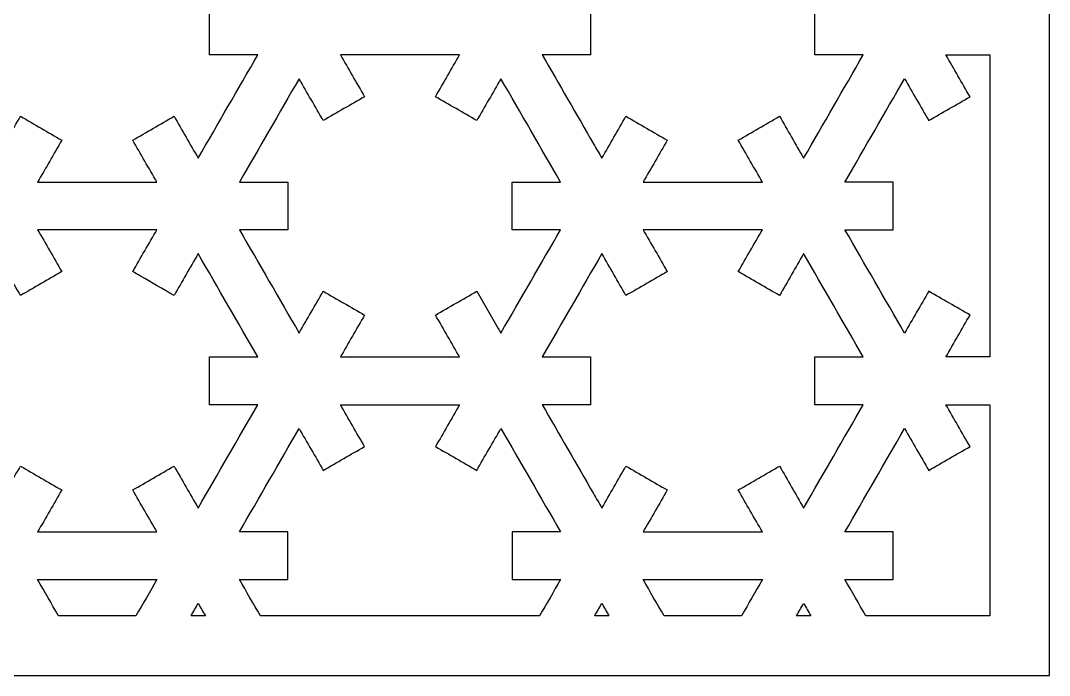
# Model space of a CAD drawing. Header units: centimetres. Extents: x 7.8 to 12.93, y -9 to -1.3.
# Drawn here: x 10.162 to 12.934, y -9 to -7.237 of the extents above; entities that cross this region are included whole.
import ezdxf

# ---------------------------------------------------------------- set-up
doc = ezdxf.new("R2010")
doc.units = ezdxf.units.CM
doc.header["$MEASUREMENT"] = 0
doc.layers.add('layer 1', color=7, linetype='Continuous')

msp = doc.modelspace()

# ---------------------------------------------------------------- linework, layer by layer
at = {"layer": 'layer 1', "color": 250, "lineweight": 30}
for points, knots in [([(7.80183, -9.00021), (7.80183, -6.43416), (7.80183, -3.86811), (7.80183, -1.30206), (7.80183, -1.30206), (9.51253, -1.30206), (11.22323, -1.30206), (12.93393, -1.30206), (12.93393, -1.30206), (12.93393, -3.86811), (12.93393, -6.43416), (12.93393, -9.00021), (12.93393, -9.00021), (11.22323, -9.00021), (9.51253, -9.00021), (7.80183, -9.00021)], [0, 0, 0, 0, 0.2, 0.2, 0.2, 0.2, 0.4, 0.4, 0.4, 0.4, 0.6, 0.6, 0.6, 0.6, 1, 1, 1, 1]), ([(10.48516, -6.98345), (10.51529, -7.00084), (10.54542, -7.01823), (10.57554, -7.03563), (10.57554, -7.03563), (10.59723, -6.99805), (10.61893, -6.96047), (10.64063, -6.92289), (10.64063, -6.92289), (10.69417, -7.01564), (10.74772, -7.10838), (10.80127, -7.20113), (10.80127, -7.20113), (10.75788, -7.20113), (10.71449, -7.20113), (10.6711, -7.20113), (10.6711, -7.20113), (10.6711, -7.20114), (10.6711, -7.20115), (10.6711, -7.20116), (10.6711, -7.20116), (10.6711, -7.24395), (10.6711, -7.28675), (10.6711, -7.32954), (10.6711, -7.32954), (10.6711, -7.32956), (10.6711, -7.32956), (10.6711, -7.32957), (10.6711, -7.32957), (10.71449, -7.32957), (10.75788, -7.32957), (10.80126, -7.32957), (10.80126, -7.32957), (10.74772, -7.42231), (10.69417, -7.51506), (10.64063, -7.6078), (10.64063, -7.6078), (10.61893, -7.57022), (10.59723, -7.53263), (10.57554, -7.49505), (10.57554, -7.49505), (10.53847, -7.51645), (10.5014, -7.53786), (10.46433, -7.55926), (10.46433, -7.55926), (10.46433, -7.55927), (10.46434, -7.55927), (10.46434, -7.55928), (10.46434, -7.55928), (10.46434, -7.55928), (10.46433, -7.55928), (10.46433, -7.55928), (10.46433, -7.55928), (10.48602, -7.59685), (10.50771, -7.63442), (10.5294, -7.67199), (10.5294, -7.67199), (10.42231, -7.67199), (10.31521, -7.67199), (10.20812, -7.67199), (10.20812, -7.67199), (10.22981, -7.63442), (10.2515, -7.59685), (10.27319, -7.55928), (10.27319, -7.55928), (10.27318, -7.55928), (10.27318, -7.55928), (10.27318, -7.55928), (10.27318, -7.55928), (10.27318, -7.55927), (10.27318, -7.55927), (10.27319, -7.55926), (10.27319, -7.55926), (10.23612, -7.53786), (10.19905, -7.51645), (10.16198, -7.49505), (10.16198, -7.49505), (10.14028, -7.53263), (10.11858, -7.57022), (10.09688, -7.6078), (10.09688, -7.6078), (10.08943, -7.59489), (10.08197, -7.58197), (10.07452, -7.56905), (10.07452, -7.56905), (10.02843, -7.48923), (9.98234, -7.4094), (9.93625, -7.32957), (9.93625, -7.32957), (9.97964, -7.32957), (10.02302, -7.32957), (10.06641, -7.32957), (10.06641, -7.32957), (10.06641, -7.32956), (10.06641, -7.32955), (10.06641, -7.32954), (10.06641, -7.32954), (10.06641, -7.28675), (10.06641, -7.24395), (10.06641, -7.20116), (10.06641, -7.20116), (10.06641, -7.20115), (10.06641, -7.20114), (10.06641, -7.20113), (10.06641, -7.20113), (10.02303, -7.20113), (9.97964, -7.20113), (9.93625, -7.20113), (9.93625, -7.20113), (9.98979, -7.10838), (10.04335, -7.01564), (10.09689, -6.92289), (10.09689, -6.92289), (10.11859, -6.96047), (10.14028, -6.99805), (10.16198, -7.03563), (10.16198, -7.03563), (10.16198, -7.03563), (10.16198, -7.03563), (10.16198, -7.03563), (10.16198, -7.03563), (10.19905, -7.01422), (10.23612, -6.99282), (10.27319, -6.97142), (10.27319, -6.97142), (10.25149, -6.93384), (10.2298, -6.89626), (10.2081, -6.85869), (10.2081, -6.85869), (10.3152, -6.85869), (10.42231, -6.85868), (10.52942, -6.85868), (10.52942, -6.85868), (10.50772, -6.89626), (10.48602, -6.93384), (10.46433, -6.97142), (10.46433, -6.97142), (10.47127, -6.97543), (10.47822, -6.97944), (10.48516, -6.98345)], [0, 0, 0, 0, 0.0277778, 0.0277778, 0.0277778, 0.0277778, 0.0555556, 0.0555556, 0.0555556, 0.0555556, 0.0833333, 0.0833333, 0.0833333, 0.0833333, 0.1111111, 0.1111111, 0.1111111, 0.1111111, 0.1388889, 0.1388889, 0.1388889, 0.1388889, 0.1666667, 0.1666667, 0.1666667, 0.1666667, 0.1944444, 0.1944444, 0.1944444, 0.1944444, 0.2222222, 0.2222222, 0.2222222, 0.2222222, 0.25, 0.25, 0.25, 0.25, 0.2777778, 0.2777778, 0.2777778, 0.2777778, 0.3055556, 0.3055556, 0.3055556, 0.3055556, 0.3333333, 0.3333333, 0.3333333, 0.3333333, 0.3611111, 0.3611111, 0.3611111, 0.3611111, 0.3888889, 0.3888889, 0.3888889, 0.3888889, 0.4166667, 0.4166667, 0.4166667, 0.4166667, 0.4444444, 0.4444444, 0.4444444, 0.4444444, 0.4722222, 0.4722222, 0.4722222, 0.4722222, 0.5, 0.5, 0.5, 0.5, 0.5277778, 0.5277778, 0.5277778, 0.5277778, 0.5555556, 0.5555556, 0.5555556, 0.5555556, 0.5833333, 0.5833333, 0.5833333, 0.5833333, 0.6111111, 0.6111111, 0.6111111, 0.6111111, 0.6388889, 0.6388889, 0.6388889, 0.6388889, 0.6666667, 0.6666667, 0.6666667, 0.6666667, 0.6944444, 0.6944444, 0.6944444, 0.6944444, 0.7222222, 0.7222222, 0.7222222, 0.7222222, 0.75, 0.75, 0.75, 0.75, 0.7777778, 0.7777778, 0.7777778, 0.7777778, 0.8055556, 0.8055556, 0.8055556, 0.8055556, 0.8333333, 0.8333333, 0.8333333, 0.8333333, 0.8611111, 0.8611111, 0.8611111, 0.8611111, 0.8888889, 0.8888889, 0.8888889, 0.8888889, 0.9166667, 0.9166667, 0.9166667, 0.9166667, 0.9444444, 0.9444444, 0.9444444, 0.9444444, 1, 1, 1, 1]), ([(12.09553, -6.97142), (12.1326, -6.99282), (12.16967, -7.01422), (12.20674, -7.03563), (12.20674, -7.03563), (12.20674, -7.03563), (12.20674, -7.03563), (12.20674, -7.03563), (12.20674, -7.03563), (12.20674, -7.03563), (12.20674, -7.03563), (12.20674, -7.03563), (12.20674, -7.03563), (12.22843, -6.99805), (12.25013, -6.96047), (12.27183, -6.92289), (12.27183, -6.92289), (12.32537, -7.01564), (12.37892, -7.10838), (12.43247, -7.20113), (12.43247, -7.20113), (12.38908, -7.20113), (12.34569, -7.20113), (12.3023, -7.20113), (12.3023, -7.20113), (12.3023, -7.20114), (12.3023, -7.20115), (12.3023, -7.20116), (12.3023, -7.20116), (12.3023, -7.24395), (12.3023, -7.28675), (12.3023, -7.32954), (12.3023, -7.32954), (12.3023, -7.32955), (12.3023, -7.32956), (12.3023, -7.32957), (12.3023, -7.32957), (12.34569, -7.32957), (12.38908, -7.32957), (12.43246, -7.32957), (12.43246, -7.32957), (12.37892, -7.42231), (12.32537, -7.51506), (12.27183, -7.6078), (12.27183, -7.6078), (12.25013, -7.57022), (12.22843, -7.53263), (12.20674, -7.49505), (12.20674, -7.49505), (12.16967, -7.51645), (12.1326, -7.53786), (12.09553, -7.55926), (12.09553, -7.55926), (12.09553, -7.55926), (12.09554, -7.55927), (12.09554, -7.55927), (12.09554, -7.55927), (12.09554, -7.55928), (12.09553, -7.55928), (12.09552, -7.55928), (12.09552, -7.55928), (12.11722, -7.59685), (12.13891, -7.63442), (12.1606, -7.67199), (12.1606, -7.67199), (12.0535, -7.67199), (11.94641, -7.67199), (11.83932, -7.67199), (11.83932, -7.67199), (11.86101, -7.63442), (11.8827, -7.59685), (11.90439, -7.55928), (11.90439, -7.55928), (11.90439, -7.55928), (11.90438, -7.55928), (11.90438, -7.55928), (11.90438, -7.55928), (11.90438, -7.55927), (11.90439, -7.55927), (11.90439, -7.55926), (11.90439, -7.55926), (11.86732, -7.53786), (11.83025, -7.51645), (11.79318, -7.49505), (11.79318, -7.49505), (11.77149, -7.53263), (11.74979, -7.57022), (11.72809, -7.6078), (11.72809, -7.6078), (11.72063, -7.59489), (11.71317, -7.58197), (11.70572, -7.56905), (11.70572, -7.56905), (11.65963, -7.48923), (11.61354, -7.4094), (11.56745, -7.32957), (11.56745, -7.32957), (11.61084, -7.32957), (11.65423, -7.32957), (11.69761, -7.32957), (11.69761, -7.32957), (11.69761, -7.32956), (11.69761, -7.32955), (11.69761, -7.32954), (11.69761, -7.32954), (11.69761, -7.28675), (11.69761, -7.24395), (11.69761, -7.20116), (11.69761, -7.20116), (11.69761, -7.20115), (11.69761, -7.20114), (11.69761, -7.20113), (11.69761, -7.20113), (11.65423, -7.20113), (11.61084, -7.20113), (11.56745, -7.20113), (11.56745, -7.20113), (11.621, -7.10838), (11.67455, -7.01564), (11.72809, -6.92289), (11.72809, -6.92289), (11.74979, -6.96047), (11.77149, -6.99805), (11.79318, -7.03563), (11.79318, -7.03563), (11.79318, -7.03563), (11.79318, -7.03563), (11.79318, -7.03563), (11.79318, -7.03563), (11.83025, -7.01422), (11.86732, -6.99282), (11.90439, -6.97142), (11.90439, -6.97142), (11.8827, -6.93384), (11.861, -6.89626), (11.8393, -6.85869), (11.8393, -6.85869), (11.94641, -6.85869), (12.05351, -6.85868), (12.16062, -6.85868), (12.16062, -6.85868), (12.13892, -6.89626), (12.11722, -6.93384), (12.09553, -6.97142)], [0, 0, 0, 0, 0.027027, 0.027027, 0.027027, 0.027027, 0.0540541, 0.0540541, 0.0540541, 0.0540541, 0.0810811, 0.0810811, 0.0810811, 0.0810811, 0.1081081, 0.1081081, 0.1081081, 0.1081081, 0.1351351, 0.1351351, 0.1351351, 0.1351351, 0.1621622, 0.1621622, 0.1621622, 0.1621622, 0.1891892, 0.1891892, 0.1891892, 0.1891892, 0.2162162, 0.2162162, 0.2162162, 0.2162162, 0.2432432, 0.2432432, 0.2432432, 0.2432432, 0.2702703, 0.2702703, 0.2702703, 0.2702703, 0.2972973, 0.2972973, 0.2972973, 0.2972973, 0.3243243, 0.3243243, 0.3243243, 0.3243243, 0.3513514, 0.3513514, 0.3513514, 0.3513514, 0.3783784, 0.3783784, 0.3783784, 0.3783784, 0.4054054, 0.4054054, 0.4054054, 0.4054054, 0.4324324, 0.4324324, 0.4324324, 0.4324324, 0.4594595, 0.4594595, 0.4594595, 0.4594595, 0.4864865, 0.4864865, 0.4864865, 0.4864865, 0.5135135, 0.5135135, 0.5135135, 0.5135135, 0.5405405, 0.5405405, 0.5405405, 0.5405405, 0.5675676, 0.5675676, 0.5675676, 0.5675676, 0.5945946, 0.5945946, 0.5945946, 0.5945946, 0.6216216, 0.6216216, 0.6216216, 0.6216216, 0.6486486, 0.6486486, 0.6486486, 0.6486486, 0.6756757, 0.6756757, 0.6756757, 0.6756757, 0.7027027, 0.7027027, 0.7027027, 0.7027027, 0.7297297, 0.7297297, 0.7297297, 0.7297297, 0.7567568, 0.7567568, 0.7567568, 0.7567568, 0.7837838, 0.7837838, 0.7837838, 0.7837838, 0.8108108, 0.8108108, 0.8108108, 0.8108108, 0.8378378, 0.8378378, 0.8378378, 0.8378378, 0.8648649, 0.8648649, 0.8648649, 0.8648649, 0.8918919, 0.8918919, 0.8918919, 0.8918919, 0.9189189, 0.9189189, 0.9189189, 0.9189189, 0.9459459, 0.9459459, 0.9459459, 0.9459459, 1, 1, 1, 1]), ([(10.91249, -8.07868), (10.85894, -7.98593), (10.8054, -7.89318), (10.75185, -7.80043), (10.75185, -7.80043), (10.79524, -7.80043), (10.83862, -7.80043), (10.88201, -7.80043), (10.88201, -7.80043), (10.88201, -7.80042), (10.88201, -7.80041), (10.88201, -7.80041), (10.88201, -7.80041), (10.88201, -7.75761), (10.88201, -7.71481), (10.88201, -7.67202), (10.88201, -7.67202), (10.88201, -7.67201), (10.88201, -7.672), (10.88201, -7.67199), (10.88201, -7.67199), (10.83862, -7.67199), (10.79524, -7.67199), (10.75185, -7.67199), (10.75185, -7.67199), (10.8054, -7.57925), (10.85894, -7.48651), (10.91249, -7.39376), (10.91249, -7.39376), (10.93418, -7.43135), (10.95588, -7.46893), (10.97758, -7.50651), (10.97758, -7.50651), (11.01465, -7.48511), (11.05172, -7.46371), (11.08879, -7.44231), (11.08879, -7.44231), (11.08879, -7.4423), (11.08878, -7.44229), (11.08878, -7.44229), (11.08878, -7.44229), (11.08878, -7.44228), (11.08879, -7.44228), (11.08879, -7.44228), (11.08879, -7.44228), (11.0671, -7.40471), (11.04541, -7.36714), (11.02372, -7.32957), (11.02372, -7.32957), (11.13081, -7.32957), (11.23791, -7.32957), (11.345, -7.32957), (11.345, -7.32957), (11.32331, -7.36714), (11.30162, -7.40471), (11.27993, -7.44228), (11.27993, -7.44228), (11.27993, -7.44228), (11.27993, -7.44229), (11.27994, -7.44229), (11.27994, -7.44229), (11.27993, -7.44229), (11.27993, -7.4423), (11.27993, -7.44231), (11.27993, -7.44231), (11.317, -7.46371), (11.35407, -7.48511), (11.39114, -7.50651), (11.39114, -7.50651), (11.41284, -7.46893), (11.43454, -7.43135), (11.45623, -7.39376), (11.45623, -7.39376), (11.50978, -7.48651), (11.56332, -7.57925), (11.61687, -7.67199), (11.61687, -7.67199), (11.57348, -7.67199), (11.53009, -7.67199), (11.48671, -7.67199), (11.48671, -7.67199), (11.48671, -7.672), (11.48671, -7.67201), (11.48671, -7.67202), (11.48671, -7.67202), (11.48671, -7.71482), (11.48671, -7.75761), (11.48671, -7.80041), (11.48671, -7.80041), (11.48671, -7.80042), (11.48671, -7.80043), (11.48671, -7.80043), (11.48671, -7.80043), (11.53009, -7.80043), (11.57348, -7.80043), (11.61687, -7.80043), (11.61687, -7.80043), (11.56332, -7.89318), (11.50977, -7.98593), (11.45622, -8.07868), (11.45622, -8.07868), (11.45382, -8.07452), (11.45143, -8.07037), (11.44903, -8.06621), (11.44903, -8.06621), (11.42973, -8.03279), (11.41043, -7.99936), (11.39114, -7.96594), (11.39114, -7.96594), (11.39114, -7.96594), (11.39114, -7.96594), (11.39114, -7.96594), (11.39114, -7.96594), (11.35407, -7.98734), (11.317, -8.00874), (11.27993, -8.03015), (11.27993, -8.03015), (11.30162, -8.06772), (11.32332, -8.1053), (11.34501, -8.14288), (11.34501, -8.14288), (11.23791, -8.14288), (11.13081, -8.14288), (11.0237, -8.14288), (11.0237, -8.14288), (11.0454, -8.1053), (11.06709, -8.06772), (11.08879, -8.03015), (11.08879, -8.03015), (11.05172, -8.00874), (11.01465, -7.98734), (10.97758, -7.96594), (10.97758, -7.96594), (10.95588, -8.00352), (10.93419, -8.0411), (10.91249, -8.07868)], [0, 0, 0, 0, 0.0285714, 0.0285714, 0.0285714, 0.0285714, 0.0571429, 0.0571429, 0.0571429, 0.0571429, 0.0857143, 0.0857143, 0.0857143, 0.0857143, 0.1142857, 0.1142857, 0.1142857, 0.1142857, 0.1428571, 0.1428571, 0.1428571, 0.1428571, 0.1714286, 0.1714286, 0.1714286, 0.1714286, 0.2, 0.2, 0.2, 0.2, 0.2285714, 0.2285714, 0.2285714, 0.2285714, 0.2571429, 0.2571429, 0.2571429, 0.2571429, 0.2857143, 0.2857143, 0.2857143, 0.2857143, 0.3142857, 0.3142857, 0.3142857, 0.3142857, 0.3428571, 0.3428571, 0.3428571, 0.3428571, 0.3714286, 0.3714286, 0.3714286, 0.3714286, 0.4, 0.4, 0.4, 0.4, 0.4285714, 0.4285714, 0.4285714, 0.4285714, 0.4571429, 0.4571429, 0.4571429, 0.4571429, 0.4857143, 0.4857143, 0.4857143, 0.4857143, 0.5142857, 0.5142857, 0.5142857, 0.5142857, 0.5428571, 0.5428571, 0.5428571, 0.5428571, 0.5714286, 0.5714286, 0.5714286, 0.5714286, 0.6, 0.6, 0.6, 0.6, 0.6285714, 0.6285714, 0.6285714, 0.6285714, 0.6571429, 0.6571429, 0.6571429, 0.6571429, 0.6857143, 0.6857143, 0.6857143, 0.6857143, 0.7142857, 0.7142857, 0.7142857, 0.7142857, 0.7428571, 0.7428571, 0.7428571, 0.7428571, 0.7714286, 0.7714286, 0.7714286, 0.7714286, 0.8, 0.8, 0.8, 0.8, 0.8285714, 0.8285714, 0.8285714, 0.8285714, 0.8571429, 0.8571429, 0.8571429, 0.8571429, 0.8857143, 0.8857143, 0.8857143, 0.8857143, 0.9142857, 0.9142857, 0.9142857, 0.9142857, 0.9428571, 0.9428571, 0.9428571, 0.9428571, 1, 1, 1, 1]), ([(12.77355, -7.32957), (12.734, -7.32957), (12.69446, -7.32957), (12.65492, -7.32957), (12.65492, -7.32957), (12.67661, -7.36714), (12.6983, -7.40471), (12.71999, -7.44228), (12.71999, -7.44228), (12.71999, -7.44228), (12.71998, -7.44229), (12.71998, -7.44229), (12.71998, -7.44229), (12.71998, -7.44229), (12.71999, -7.4423), (12.71999, -7.44231), (12.71999, -7.44231), (12.68292, -7.46371), (12.64585, -7.48511), (12.60878, -7.50651), (12.60878, -7.50651), (12.58708, -7.46893), (12.56538, -7.43135), (12.54368, -7.39377), (12.54368, -7.39377), (12.49014, -7.48651), (12.4366, -7.57925), (12.38305, -7.67199), (12.38305, -7.67199), (12.42644, -7.67199), (12.46983, -7.67199), (12.51321, -7.67199), (12.51321, -7.67199), (12.51321, -7.672), (12.51321, -7.67201), (12.51321, -7.67202), (12.51321, -7.67202), (12.51321, -7.71481), (12.51321, -7.75761), (12.51321, -7.80041), (12.51321, -7.80041), (12.51321, -7.80041), (12.51321, -7.80042), (12.51321, -7.80043), (12.51321, -7.80043), (12.46983, -7.80043), (12.42644, -7.80043), (12.38305, -7.80043), (12.38305, -7.80043), (12.4366, -7.89318), (12.49015, -7.98593), (12.5437, -8.07867), (12.5437, -8.07867), (12.56539, -8.04109), (12.58708, -8.00352), (12.60878, -7.96594), (12.60878, -7.96594), (12.60878, -7.96594), (12.60878, -7.96594), (12.60878, -7.96594), (12.60878, -7.96594), (12.64585, -7.98734), (12.68292, -8.00874), (12.71999, -8.03015), (12.71999, -8.03015), (12.71999, -8.03015), (12.71999, -8.03015), (12.71999, -8.03015), (12.71999, -8.03015), (12.69829, -8.06772), (12.6766, -8.1053), (12.6549, -8.14288), (12.6549, -8.14288), (12.69445, -8.14288), (12.734, -8.14288), (12.77355, -8.14288), (12.77355, -8.14288), (12.77355, -7.87178), (12.77355, -7.60068), (12.77355, -7.32957)], [0, 0, 0, 0, 0.047619, 0.047619, 0.047619, 0.047619, 0.0952381, 0.0952381, 0.0952381, 0.0952381, 0.1428571, 0.1428571, 0.1428571, 0.1428571, 0.1904762, 0.1904762, 0.1904762, 0.1904762, 0.2380952, 0.2380952, 0.2380952, 0.2380952, 0.2857143, 0.2857143, 0.2857143, 0.2857143, 0.3333333, 0.3333333, 0.3333333, 0.3333333, 0.3809524, 0.3809524, 0.3809524, 0.3809524, 0.4285714, 0.4285714, 0.4285714, 0.4285714, 0.4761905, 0.4761905, 0.4761905, 0.4761905, 0.5238095, 0.5238095, 0.5238095, 0.5238095, 0.5714286, 0.5714286, 0.5714286, 0.5714286, 0.6190476, 0.6190476, 0.6190476, 0.6190476, 0.6666667, 0.6666667, 0.6666667, 0.6666667, 0.7142857, 0.7142857, 0.7142857, 0.7142857, 0.7619048, 0.7619048, 0.7619048, 0.7619048, 0.8095238, 0.8095238, 0.8095238, 0.8095238, 0.8571429, 0.8571429, 0.8571429, 0.8571429, 0.9047619, 0.9047619, 0.9047619, 0.9047619, 1, 1, 1, 1]), ([(10.48516, -7.9252), (10.51529, -7.94259), (10.54542, -7.95998), (10.57554, -7.97738), (10.57554, -7.97738), (10.59723, -7.9398), (10.61893, -7.90222), (10.64063, -7.86464), (10.64063, -7.86464), (10.69417, -7.95739), (10.74772, -8.05014), (10.80127, -8.14288), (10.80127, -8.14288), (10.75788, -8.14288), (10.71449, -8.14288), (10.6711, -8.14288), (10.6711, -8.14288), (10.6711, -8.14289), (10.6711, -8.1429), (10.6711, -8.14291), (10.6711, -8.14291), (10.6711, -8.18571), (10.6711, -8.2285), (10.6711, -8.2713), (10.6711, -8.2713), (10.6711, -8.27131), (10.6711, -8.27131), (10.6711, -8.27132), (10.6711, -8.27132), (10.71449, -8.27132), (10.75788, -8.27132), (10.80126, -8.27132), (10.80126, -8.27132), (10.74772, -8.36406), (10.69417, -8.45681), (10.64063, -8.54955), (10.64063, -8.54955), (10.61893, -8.51197), (10.59723, -8.47438), (10.57554, -8.4368), (10.57554, -8.4368), (10.53847, -8.4582), (10.5014, -8.47961), (10.46433, -8.50101), (10.46433, -8.50101), (10.46433, -8.50101), (10.46434, -8.50102), (10.46434, -8.50103), (10.46434, -8.50103), (10.46434, -8.50103), (10.46433, -8.50103), (10.46433, -8.50103), (10.46433, -8.50103), (10.48602, -8.5386), (10.50771, -8.57617), (10.5294, -8.61375), (10.5294, -8.61375), (10.42231, -8.61375), (10.31521, -8.61375), (10.20812, -8.61375), (10.20812, -8.61375), (10.22981, -8.57617), (10.2515, -8.5386), (10.27319, -8.50103), (10.27319, -8.50103), (10.27318, -8.50103), (10.27318, -8.50103), (10.27318, -8.50103), (10.27318, -8.50103), (10.27318, -8.50102), (10.27318, -8.50101), (10.27319, -8.50101), (10.27319, -8.50101), (10.23612, -8.47961), (10.19905, -8.4582), (10.16198, -8.4368), (10.16198, -8.4368), (10.14028, -8.47439), (10.11858, -8.51197), (10.09688, -8.54955), (10.09688, -8.54955), (10.08943, -8.53664), (10.08197, -8.52372), (10.07452, -8.51081), (10.07452, -8.51081), (10.02843, -8.43098), (9.98234, -8.35115), (9.93625, -8.27132), (9.93625, -8.27132), (9.97964, -8.27132), (10.02302, -8.27132), (10.06641, -8.27132), (10.06641, -8.27132), (10.06641, -8.27131), (10.06641, -8.2713), (10.06641, -8.27129), (10.06641, -8.27129), (10.06641, -8.2285), (10.06641, -8.1857), (10.06641, -8.14291), (10.06641, -8.14291), (10.06641, -8.1429), (10.06641, -8.14289), (10.06641, -8.14288), (10.06641, -8.14288), (10.02303, -8.14288), (9.97964, -8.14288), (9.93625, -8.14288), (9.93625, -8.14288), (9.98979, -8.05014), (10.04335, -7.95739), (10.09689, -7.86464), (10.09689, -7.86464), (10.11859, -7.90222), (10.14028, -7.9398), (10.16198, -7.97737), (10.16198, -7.97737), (10.16198, -7.97737), (10.16198, -7.97737), (10.16198, -7.97737), (10.16198, -7.97737), (10.19905, -7.95597), (10.23612, -7.93457), (10.27319, -7.91317), (10.27319, -7.91317), (10.25149, -7.87559), (10.2298, -7.83801), (10.2081, -7.80043), (10.2081, -7.80043), (10.3152, -7.80043), (10.42231, -7.80043), (10.52942, -7.80043), (10.52942, -7.80043), (10.50772, -7.83801), (10.48602, -7.87559), (10.46433, -7.91317), (10.46433, -7.91317), (10.47127, -7.91718), (10.47822, -7.92119), (10.48516, -7.9252)], [0, 0, 0, 0, 0.0277778, 0.0277778, 0.0277778, 0.0277778, 0.0555556, 0.0555556, 0.0555556, 0.0555556, 0.0833333, 0.0833333, 0.0833333, 0.0833333, 0.1111111, 0.1111111, 0.1111111, 0.1111111, 0.1388889, 0.1388889, 0.1388889, 0.1388889, 0.1666667, 0.1666667, 0.1666667, 0.1666667, 0.1944444, 0.1944444, 0.1944444, 0.1944444, 0.2222222, 0.2222222, 0.2222222, 0.2222222, 0.25, 0.25, 0.25, 0.25, 0.2777778, 0.2777778, 0.2777778, 0.2777778, 0.3055556, 0.3055556, 0.3055556, 0.3055556, 0.3333333, 0.3333333, 0.3333333, 0.3333333, 0.3611111, 0.3611111, 0.3611111, 0.3611111, 0.3888889, 0.3888889, 0.3888889, 0.3888889, 0.4166667, 0.4166667, 0.4166667, 0.4166667, 0.4444444, 0.4444444, 0.4444444, 0.4444444, 0.4722222, 0.4722222, 0.4722222, 0.4722222, 0.5, 0.5, 0.5, 0.5, 0.5277778, 0.5277778, 0.5277778, 0.5277778, 0.5555556, 0.5555556, 0.5555556, 0.5555556, 0.5833333, 0.5833333, 0.5833333, 0.5833333, 0.6111111, 0.6111111, 0.6111111, 0.6111111, 0.6388889, 0.6388889, 0.6388889, 0.6388889, 0.6666667, 0.6666667, 0.6666667, 0.6666667, 0.6944444, 0.6944444, 0.6944444, 0.6944444, 0.7222222, 0.7222222, 0.7222222, 0.7222222, 0.75, 0.75, 0.75, 0.75, 0.7777778, 0.7777778, 0.7777778, 0.7777778, 0.8055556, 0.8055556, 0.8055556, 0.8055556, 0.8333333, 0.8333333, 0.8333333, 0.8333333, 0.8611111, 0.8611111, 0.8611111, 0.8611111, 0.8888889, 0.8888889, 0.8888889, 0.8888889, 0.9166667, 0.9166667, 0.9166667, 0.9166667, 0.9444444, 0.9444444, 0.9444444, 0.9444444, 1, 1, 1, 1]), ([(12.09553, -7.91317), (12.1326, -7.93457), (12.16967, -7.95597), (12.20674, -7.97738), (12.20674, -7.97738), (12.20674, -7.97737), (12.20674, -7.97737), (12.20674, -7.97737), (12.20674, -7.97737), (12.20674, -7.97737), (12.20674, -7.97737), (12.20674, -7.97737), (12.20674, -7.97737), (12.22843, -7.9398), (12.25013, -7.90222), (12.27183, -7.86464), (12.27183, -7.86464), (12.32537, -7.95739), (12.37892, -8.05014), (12.43247, -8.14288), (12.43247, -8.14288), (12.38908, -8.14288), (12.34569, -8.14288), (12.3023, -8.14288), (12.3023, -8.14288), (12.3023, -8.14289), (12.3023, -8.1429), (12.3023, -8.14291), (12.3023, -8.14291), (12.3023, -8.1857), (12.3023, -8.2285), (12.3023, -8.2713), (12.3023, -8.2713), (12.3023, -8.2713), (12.3023, -8.27131), (12.3023, -8.27132), (12.3023, -8.27132), (12.34569, -8.27132), (12.38908, -8.27132), (12.43246, -8.27132), (12.43246, -8.27132), (12.37892, -8.36406), (12.32537, -8.4568), (12.27183, -8.54955), (12.27183, -8.54955), (12.25013, -8.51196), (12.22843, -8.47438), (12.20674, -8.4368), (12.20674, -8.4368), (12.16967, -8.4582), (12.1326, -8.47961), (12.09553, -8.50101), (12.09553, -8.50101), (12.09553, -8.50101), (12.09554, -8.50102), (12.09554, -8.50102), (12.09554, -8.50102), (12.09554, -8.50103), (12.09553, -8.50103), (12.09552, -8.50103), (12.09552, -8.50103), (12.11722, -8.5386), (12.13891, -8.57617), (12.1606, -8.61375), (12.1606, -8.61375), (12.0535, -8.61375), (11.94641, -8.61375), (11.83932, -8.61375), (11.83932, -8.61375), (11.86101, -8.57617), (11.8827, -8.5386), (11.90439, -8.50103), (11.90439, -8.50103), (11.90439, -8.50103), (11.90438, -8.50103), (11.90438, -8.50103), (11.90438, -8.50103), (11.90438, -8.50102), (11.90439, -8.50101), (11.90439, -8.50101), (11.90439, -8.50101), (11.86732, -8.47961), (11.83025, -8.4582), (11.79318, -8.4368), (11.79318, -8.4368), (11.77149, -8.47439), (11.74979, -8.51197), (11.72809, -8.54955), (11.72809, -8.54955), (11.72063, -8.53664), (11.71317, -8.52372), (11.70572, -8.51081), (11.70572, -8.51081), (11.65963, -8.43098), (11.61354, -8.35115), (11.56745, -8.27132), (11.56745, -8.27132), (11.61084, -8.27132), (11.65423, -8.27132), (11.69761, -8.27132), (11.69761, -8.27132), (11.69761, -8.27131), (11.69761, -8.2713), (11.69761, -8.27129), (11.69761, -8.27129), (11.69761, -8.2285), (11.69761, -8.1857), (11.69761, -8.14291), (11.69761, -8.14291), (11.69761, -8.1429), (11.69761, -8.14289), (11.69761, -8.14288), (11.69761, -8.14288), (11.65423, -8.14288), (11.61084, -8.14288), (11.56745, -8.14288), (11.56745, -8.14288), (11.621, -8.05014), (11.67455, -7.95739), (11.72809, -7.86464), (11.72809, -7.86464), (11.74979, -7.90222), (11.77149, -7.9398), (11.79318, -7.97737), (11.79318, -7.97737), (11.79318, -7.97737), (11.79318, -7.97737), (11.79318, -7.97737), (11.79318, -7.97737), (11.83025, -7.95597), (11.86732, -7.93457), (11.90439, -7.91317), (11.90439, -7.91317), (11.8827, -7.87559), (11.861, -7.83801), (11.8393, -7.80043), (11.8393, -7.80043), (11.94641, -7.80043), (12.05351, -7.80043), (12.16062, -7.80043), (12.16062, -7.80043), (12.13892, -7.83801), (12.11722, -7.87559), (12.09553, -7.91317)], [0, 0, 0, 0, 0.027027, 0.027027, 0.027027, 0.027027, 0.0540541, 0.0540541, 0.0540541, 0.0540541, 0.0810811, 0.0810811, 0.0810811, 0.0810811, 0.1081081, 0.1081081, 0.1081081, 0.1081081, 0.1351351, 0.1351351, 0.1351351, 0.1351351, 0.1621622, 0.1621622, 0.1621622, 0.1621622, 0.1891892, 0.1891892, 0.1891892, 0.1891892, 0.2162162, 0.2162162, 0.2162162, 0.2162162, 0.2432432, 0.2432432, 0.2432432, 0.2432432, 0.2702703, 0.2702703, 0.2702703, 0.2702703, 0.2972973, 0.2972973, 0.2972973, 0.2972973, 0.3243243, 0.3243243, 0.3243243, 0.3243243, 0.3513514, 0.3513514, 0.3513514, 0.3513514, 0.3783784, 0.3783784, 0.3783784, 0.3783784, 0.4054054, 0.4054054, 0.4054054, 0.4054054, 0.4324324, 0.4324324, 0.4324324, 0.4324324, 0.4594595, 0.4594595, 0.4594595, 0.4594595, 0.4864865, 0.4864865, 0.4864865, 0.4864865, 0.5135135, 0.5135135, 0.5135135, 0.5135135, 0.5405405, 0.5405405, 0.5405405, 0.5405405, 0.5675676, 0.5675676, 0.5675676, 0.5675676, 0.5945946, 0.5945946, 0.5945946, 0.5945946, 0.6216216, 0.6216216, 0.6216216, 0.6216216, 0.6486486, 0.6486486, 0.6486486, 0.6486486, 0.6756757, 0.6756757, 0.6756757, 0.6756757, 0.7027027, 0.7027027, 0.7027027, 0.7027027, 0.7297297, 0.7297297, 0.7297297, 0.7297297, 0.7567568, 0.7567568, 0.7567568, 0.7567568, 0.7837838, 0.7837838, 0.7837838, 0.7837838, 0.8108108, 0.8108108, 0.8108108, 0.8108108, 0.8378378, 0.8378378, 0.8378378, 0.8378378, 0.8648649, 0.8648649, 0.8648649, 0.8648649, 0.8918919, 0.8918919, 0.8918919, 0.8918919, 0.9189189, 0.9189189, 0.9189189, 0.9189189, 0.9459459, 0.9459459, 0.9459459, 0.9459459, 1, 1, 1, 1]), ([(11.56049, -8.83983), (11.57928, -8.80728), (11.59807, -8.77473), (11.61687, -8.74218), (11.61687, -8.74218), (11.57348, -8.74218), (11.53009, -8.74218), (11.48671, -8.74218), (11.48671, -8.74218), (11.48671, -8.74218), (11.48671, -8.74217), (11.48671, -8.74216), (11.48671, -8.74216), (11.48671, -8.69936), (11.48671, -8.65657), (11.48671, -8.61377), (11.48671, -8.61377), (11.48671, -8.61376), (11.48671, -8.61375), (11.48671, -8.61375), (11.48671, -8.61375), (11.53009, -8.61375), (11.57348, -8.61375), (11.61687, -8.61375), (11.61687, -8.61375), (11.56332, -8.521), (11.50978, -8.42826), (11.45623, -8.33552), (11.45623, -8.33552), (11.43454, -8.3731), (11.41284, -8.41068), (11.39114, -8.44826), (11.39114, -8.44826), (11.35407, -8.42686), (11.317, -8.40546), (11.27993, -8.38406), (11.27993, -8.38406), (11.27993, -8.38405), (11.27993, -8.38405), (11.27994, -8.38404), (11.27994, -8.38404), (11.27993, -8.38403), (11.27993, -8.38403), (11.27993, -8.38403), (11.27993, -8.38403), (11.30162, -8.34646), (11.32331, -8.30889), (11.345, -8.27132), (11.345, -8.27132), (11.23791, -8.27132), (11.13081, -8.27132), (11.02372, -8.27132), (11.02372, -8.27132), (11.04541, -8.30889), (11.0671, -8.34646), (11.08879, -8.38403), (11.08879, -8.38403), (11.08879, -8.38403), (11.08878, -8.38403), (11.08878, -8.38404), (11.08878, -8.38404), (11.08878, -8.38404), (11.08879, -8.38405), (11.08879, -8.38406), (11.08879, -8.38406), (11.05172, -8.40546), (11.01465, -8.42686), (10.97758, -8.44826), (10.97758, -8.44826), (10.95588, -8.41068), (10.93418, -8.3731), (10.91249, -8.33552), (10.91249, -8.33552), (10.85894, -8.42826), (10.8054, -8.521), (10.75185, -8.61375), (10.75185, -8.61375), (10.79524, -8.61375), (10.83862, -8.61375), (10.88201, -8.61375), (10.88201, -8.61375), (10.88201, -8.61375), (10.88201, -8.61376), (10.88201, -8.61377), (10.88201, -8.61377), (10.88201, -8.65657), (10.88201, -8.69936), (10.88201, -8.74216), (10.88201, -8.74216), (10.88201, -8.74217), (10.88201, -8.74217), (10.88201, -8.74218), (10.88201, -8.74218), (10.83862, -8.74218), (10.79524, -8.74218), (10.75185, -8.74218), (10.75185, -8.74218), (10.77064, -8.77473), (10.78943, -8.80728), (10.80822, -8.83983), (10.80822, -8.83983), (11.05898, -8.83983), (11.30974, -8.83983), (11.56049, -8.83983)], [0, 0, 0, 0, 0.037037, 0.037037, 0.037037, 0.037037, 0.0740741, 0.0740741, 0.0740741, 0.0740741, 0.1111111, 0.1111111, 0.1111111, 0.1111111, 0.1481481, 0.1481481, 0.1481481, 0.1481481, 0.1851852, 0.1851852, 0.1851852, 0.1851852, 0.2222222, 0.2222222, 0.2222222, 0.2222222, 0.2592593, 0.2592593, 0.2592593, 0.2592593, 0.2962963, 0.2962963, 0.2962963, 0.2962963, 0.3333333, 0.3333333, 0.3333333, 0.3333333, 0.3703704, 0.3703704, 0.3703704, 0.3703704, 0.4074074, 0.4074074, 0.4074074, 0.4074074, 0.4444444, 0.4444444, 0.4444444, 0.4444444, 0.4814815, 0.4814815, 0.4814815, 0.4814815, 0.5185185, 0.5185185, 0.5185185, 0.5185185, 0.5555556, 0.5555556, 0.5555556, 0.5555556, 0.5925926, 0.5925926, 0.5925926, 0.5925926, 0.6296296, 0.6296296, 0.6296296, 0.6296296, 0.6666667, 0.6666667, 0.6666667, 0.6666667, 0.7037037, 0.7037037, 0.7037037, 0.7037037, 0.7407407, 0.7407407, 0.7407407, 0.7407407, 0.7777778, 0.7777778, 0.7777778, 0.7777778, 0.8148148, 0.8148148, 0.8148148, 0.8148148, 0.8518519, 0.8518519, 0.8518519, 0.8518519, 0.8888889, 0.8888889, 0.8888889, 0.8888889, 0.9259259, 0.9259259, 0.9259259, 0.9259259, 1, 1, 1, 1]), ([(12.77355, -8.27132), (12.734, -8.27132), (12.69446, -8.27132), (12.65492, -8.27132), (12.65492, -8.27132), (12.67661, -8.30889), (12.6983, -8.34646), (12.71999, -8.38403), (12.71999, -8.38403), (12.71999, -8.38403), (12.71998, -8.38403), (12.71998, -8.38404), (12.71998, -8.38404), (12.71998, -8.38404), (12.71999, -8.38405), (12.71999, -8.38406), (12.71999, -8.38406), (12.68292, -8.40546), (12.64585, -8.42686), (12.60878, -8.44826), (12.60878, -8.44826), (12.58708, -8.41068), (12.56538, -8.3731), (12.54368, -8.33552), (12.54368, -8.33552), (12.49014, -8.42826), (12.4366, -8.521), (12.38305, -8.61375), (12.38305, -8.61375), (12.42644, -8.61375), (12.46983, -8.61375), (12.51321, -8.61375), (12.51321, -8.61375), (12.51321, -8.61375), (12.51321, -8.61376), (12.51321, -8.61377), (12.51321, -8.61377), (12.51321, -8.65657), (12.51321, -8.69936), (12.51321, -8.74216), (12.51321, -8.74216), (12.51321, -8.74217), (12.51321, -8.74217), (12.51321, -8.74218), (12.51321, -8.74218), (12.46983, -8.74218), (12.42644, -8.74218), (12.38305, -8.74218), (12.38305, -8.74218), (12.40184, -8.77473), (12.42064, -8.80728), (12.43943, -8.83983), (12.43943, -8.83983), (12.5508, -8.83983), (12.66217, -8.83983), (12.77355, -8.83983), (12.77355, -8.83983), (12.77355, -8.65033), (12.77355, -8.46083), (12.77355, -8.27132)], [0, 0, 0, 0, 0.0625, 0.0625, 0.0625, 0.0625, 0.125, 0.125, 0.125, 0.125, 0.1875, 0.1875, 0.1875, 0.1875, 0.25, 0.25, 0.25, 0.25, 0.3125, 0.3125, 0.3125, 0.3125, 0.375, 0.375, 0.375, 0.375, 0.4375, 0.4375, 0.4375, 0.4375, 0.5, 0.5, 0.5, 0.5, 0.5625, 0.5625, 0.5625, 0.5625, 0.625, 0.625, 0.625, 0.625, 0.6875, 0.6875, 0.6875, 0.6875, 0.75, 0.75, 0.75, 0.75, 0.8125, 0.8125, 0.8125, 0.8125, 0.875, 0.875, 0.875, 0.875, 1, 1, 1, 1]), ([(10.47304, -8.83983), (10.49183, -8.80728), (10.51062, -8.77473), (10.52942, -8.74218), (10.52942, -8.74218), (10.42231, -8.74218), (10.3152, -8.74218), (10.2081, -8.74218), (10.2081, -8.74218), (10.22689, -8.77473), (10.24569, -8.80728), (10.26448, -8.83983), (10.26448, -8.83983), (10.334, -8.83983), (10.40352, -8.83983), (10.47304, -8.83983)], [0, 0, 0, 0, 0.2, 0.2, 0.2, 0.2, 0.4, 0.4, 0.4, 0.4, 0.6, 0.6, 0.6, 0.6, 1, 1, 1, 1]), ([(12.10424, -8.83983), (12.12303, -8.80728), (12.14182, -8.77473), (12.16062, -8.74218), (12.16062, -8.74218), (12.05351, -8.74218), (11.94641, -8.74218), (11.8393, -8.74218), (11.8393, -8.74218), (11.8581, -8.77473), (11.87689, -8.80728), (11.89568, -8.83983), (11.89568, -8.83983), (11.9652, -8.83983), (12.03472, -8.83983), (12.10424, -8.83983)], [0, 0, 0, 0, 0.2, 0.2, 0.2, 0.2, 0.4, 0.4, 0.4, 0.4, 0.6, 0.6, 0.6, 0.6, 1, 1, 1, 1]), ([(10.65993, -8.83983), (10.6535, -8.82868), (10.64706, -8.81754), (10.64063, -8.80639), (10.64063, -8.80639), (10.63419, -8.81754), (10.62776, -8.82868), (10.62132, -8.83983), (10.62132, -8.83983), (10.63419, -8.83983), (10.64706, -8.83983), (10.65993, -8.83983)], [0, 0, 0, 0, 0.25, 0.25, 0.25, 0.25, 0.5, 0.5, 0.5, 0.5, 1, 1, 1, 1]), ([(11.7474, -8.83983), (11.74096, -8.82868), (11.73453, -8.81753), (11.72809, -8.80639), (11.72809, -8.80639), (11.72166, -8.81753), (11.71522, -8.82868), (11.70879, -8.83983), (11.70879, -8.83983), (11.72166, -8.83983), (11.73453, -8.83983), (11.7474, -8.83983)], [0, 0, 0, 0, 0.25, 0.25, 0.25, 0.25, 0.5, 0.5, 0.5, 0.5, 1, 1, 1, 1]), ([(12.29113, -8.83983), (12.2847, -8.82868), (12.27826, -8.81754), (12.27183, -8.80639), (12.27183, -8.80639), (12.26539, -8.81754), (12.25896, -8.82868), (12.25252, -8.83983), (12.25252, -8.83983), (12.26539, -8.83983), (12.27826, -8.83983), (12.29113, -8.83983)], [0, 0, 0, 0, 0.25, 0.25, 0.25, 0.25, 0.5, 0.5, 0.5, 0.5, 1, 1, 1, 1])]:
    msp.add_open_spline(points, degree=3, knots=knots, dxfattribs=at)

doc.saveas('drawing.dxf')
